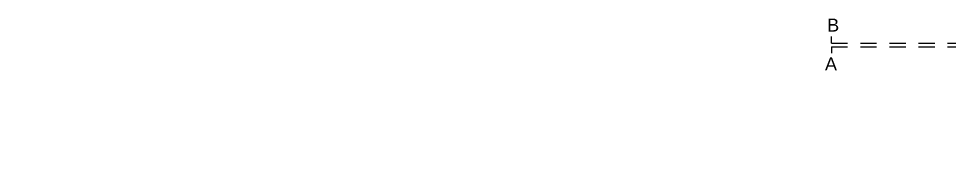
# Model space of a CAD drawing. Header units: metres. Extents: x -63 to 10476, y -9 to 13.
# Drawn here: x -8.66 to -1.45, y 2.49 to 3.65 of the extents above; entities that cross this region are included whole.
import ezdxf

# ---------------------------------------------------------------- set-up
doc = ezdxf.new("R2010")
doc.units = ezdxf.units.M
doc.header["$LTSCALE"] = 5
doc.header["$MEASUREMENT"] = 0
doc.linetypes.add('HIDDEN', pattern=[0.375, 0.25, -0.125])
doc.layers.add('sezioni', color=1, linetype='Continuous')
doc.styles.get("Standard").update_dxf_attribs({"font": 'arial.ttf'})

msp = doc.modelspace()

# ---------------------------------------------------------------- linework, layer by layer
at = {"layer": 'sezioni'}
for p, q in [((-2.3612, 3.4641), (-2.3612, 3.5141)), ((-2.3612, 3.4361), (-2.3612, 3.3861))]:
    msp.add_line(p, q, dxfattribs=at)
at = {"layer": 'sezioni', "linetype": 'HIDDEN', "ltscale": 0.1}
for p, q in [((-2.3612, 3.4641), (17.7242, 3.4641)), ((-2.3612, 3.4361), (17.7242, 3.4361))]:
    msp.add_line(p, q, dxfattribs=at)

# ---------------------------------------------------------------- texts
at = {"layer": 'sezioni', "char_height": 0.1, "attachment_point": 1}
for s, width, insert in [('B', 1.754549, (-2.3941, 3.6533)), ('A', 4.179725, (-2.4112, 3.3533))]:
    msp.add_mtext_dynamic_manual_height_columns(s, width=width, gutter_width=12.5, heights=[0], dxfattribs=dict(at, insert=insert))

doc.saveas('drawing.dxf')
